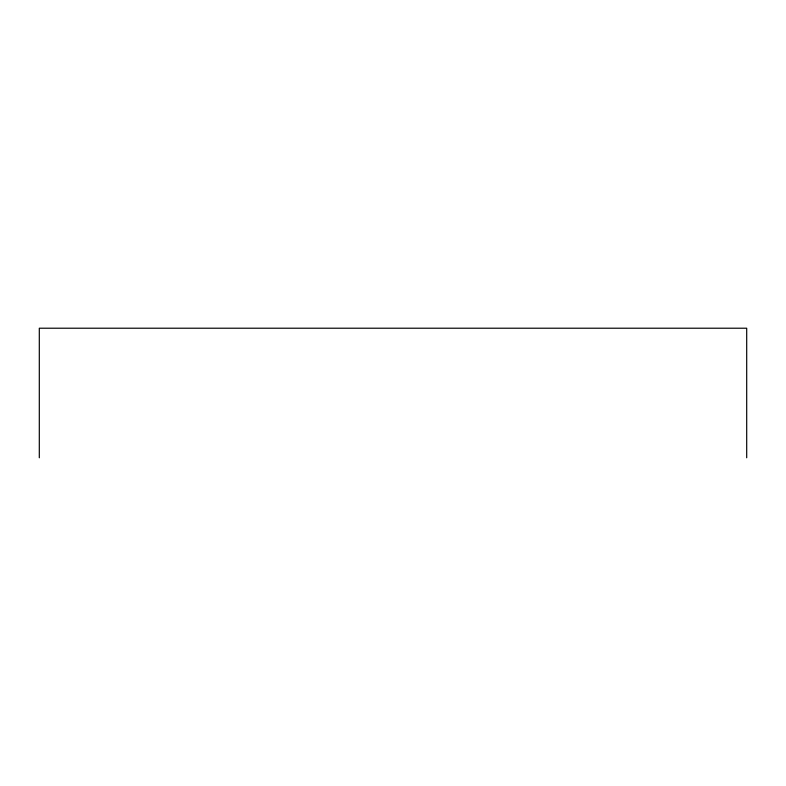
<?xml version="1.0" encoding="UTF-8"?>
<svg xmlns="http://www.w3.org/2000/svg" width="786" height="786" viewBox="0 0 786 786"><rect width="100%" height="100%" fill="white"/><g stroke="black" fill="none" stroke-linecap="round" stroke-linejoin="round"><path stroke-width="1.18" d="M746.7 457.786L746.7 328.214L39.3 328.214L39.3 457.786"/></g></svg>
